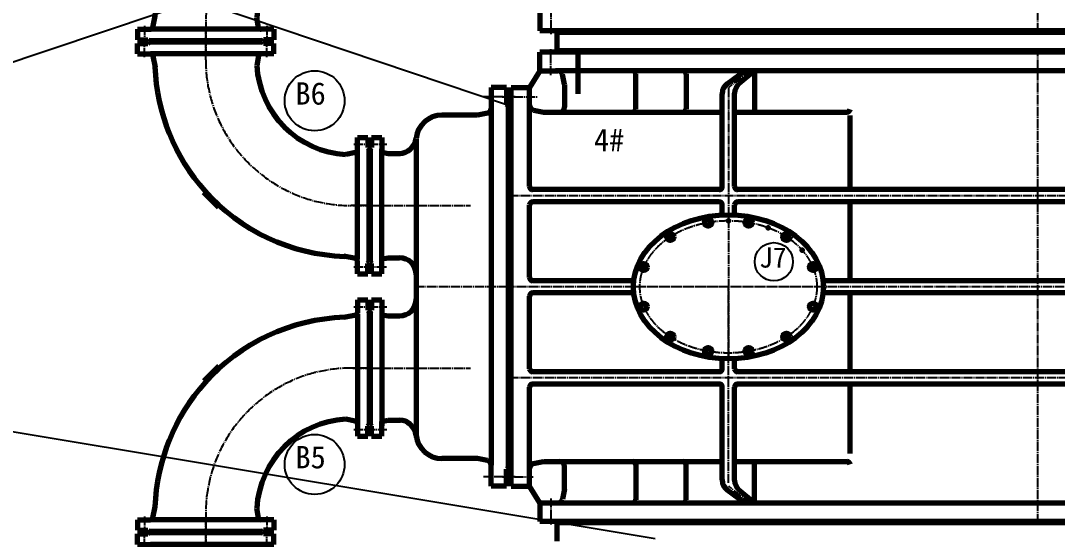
# Model space of a CAD drawing. Header units: millimetres. Extents: x -12040 to 11740, y -16820 to 16820.
# Drawn here: x -8475 to -5092, y -9871 to -8180 of the extents above; entities that cross this region are included whole.
import ezdxf

# ---------------------------------------------------------------- set-up
doc = ezdxf.new("R2010")
doc.units = ezdxf.units.MM
doc.linetypes.add('EB_DASHDOT', pattern=[39, 30, -3, 3, -3])
for name, color, linetype, lineweight in [('CAXA0', 7, 'Continuous', 70), ('CAXA1', 1, 'EB_DASHDOT', 25), ('CAXA3', 7, 'Continuous', 25), ('CAXA4', 3, 'Continuous', 25)]:
    doc.layers.add(name, color=color, linetype=linetype, lineweight=lineweight)
doc.styles.add('TextStyle0', font='SIMFANG.TTF', dxfattribs={"width": 0.931973})
doc.styles.add('UserTxtStyle1', font='SIMFANG.TTF')
doc.styles.add('UserTxtStyle2', font='SIMFANG.TTF')
doc.styles.add('标准', font='SIMFANG.TTF')
doc.dimstyles.new('标准', dxfattribs={"dimscale": 20, "dimtxt": 3.5, "dimasz": 4, "dimexe": 2, "dimexo": 0, "dimtad": 1, "dimdsep": 46, "dimtxsty": '标准', "dimcen": 0, "dimdle": 6, "dimaunit": 1, "dimazin": 2, "dimtfac": 1, "dimtdec": 3, "dimtmove": 0, "dimatfit": 3, "dimfxl": 0, "dimtolj": 1, "dimtzin": 0, "dimarcsym": 0})

# ---------------------------------------------------------------- blocks, each defined once
blk = doc.blocks.new('CAXBLOCK34', base_point=(-5155.2, -9817.6))
at = {"layer": 'CAXA0'}
for p, q in [((-6780.2, -8342.6), (-6780.2, -8282.6)), ((-6730.2, -8282.6), (-6780.2, -8282.6)), ((-3580, -8282.6), (-6726.3, -8282.6)), ((-3585.2, -8277.6), (-6725.2, -8277.6)), ((-6655.2, -8418.5), (-6655.2, -8287.6)), ((-6780.2, -8342.6), (-6814.2, -8397.6)), ((-6780.2, -8342.6), (-6722.3, -8342.6)), ((-3588.1, -8342.6), (-6729.8, -8342.6)), ((-6700.2, -8387.6), (-6706.6, -8355.5)), ((-6700.2, -8387.6), (-6706.6, -8355.5)), ((-6467.2, -8467.6), (-6467.2, -8352.6)), ((-6303.5, -8352.6), (-6303.5, -8467.6)), ((-6111.5, -8342.6), (-6169.1, -8385.6)), ((-6079.8, -8342.6), (-6131, -8385.6)), ((-6079.8, -8342.6), (-6079.8, -8477.6)), ((-6700.2, -8387.6), (-6700.2, -8461.6)), ((-6874.2, -8397.6), (-6814.2, -8397.6)), ((-6874.2, -8452.6), (-6874.2, -8397.6)), ((-6874.2, -8397.6), (-6814.2, -8397.6)), ((-6874.2, -8452.6), (-6874.2, -8397.6)), ((-6814.2, -8455.5), (-6814.2, -8397.6)), ((-6814.2, -8455.5), (-6814.2, -8397.6)), ((-6185.2, -8720.6), (-6185.2, -8417.7)), ((-6145.2, -8720.6), (-6145.2, -8416.3)), ((-6879.2, -8457.6), (-6874.2, -8452.6)), ((-6879.2, -8457.6), (-6874.2, -8452.6)), ((-6879.2, -9637.6), (-6879.2, -8457.6)), ((-6879.2, -9637.6), (-6879.2, -8457.6)), ((-6874.2, -9697.6), (-6874.2, -8452.6)), ((-6814.2, -8720.6), (-6814.2, -8455.5)), ((-6801.4, -8471.2), (-6769.2, -8477.6)), ((-6769.2, -8477.6), (-6716.2, -8477.6)), ((-6716.2, -8477.6), (-6185.2, -8477.6)), ((-6165.7, -8477.6), (-6165.2, -8477.6)), ((-6145.2, -8477.6), (-5778.1, -8477.6)), ((-5768.1, -8730.6), (-5768.1, -8489.1)), ((-6195.2, -8730.6), (-6804.2, -8730.6)), ((-4175.2, -8730.6), (-6135.2, -8730.6)), ((-6814.2, -9017.6), (-6814.2, -8780.6)), ((-6195.2, -8770.6), (-6804.2, -8770.6)), ((-6185.2, -8813.1), (-6185.2, -8780.6)), ((-6145.2, -8813.1), (-6145.2, -8780.6)), ((-4175.2, -8770.6), (-6135.2, -8770.6)), ((-5768.1, -9027.6), (-5768.1, -8770.6)), ((-6474.1, -9027.6), (-6804.2, -9027.6)), ((-4175.2, -9027.6), (-5856.3, -9027.6)), ((-6814.2, -9314.6), (-6814.2, -9077.6)), ((-6474.1, -9067.6), (-6804.2, -9067.6)), ((-4175.2, -9067.6), (-5856.3, -9067.6)), ((-5768.1, -9324.6), (-5768.1, -9067.6)), ((-6185.2, -9314.6), (-6185.2, -9282.1)), ((-6145.2, -9314.6), (-6145.2, -9282.1)), ((-6195.2, -9324.6), (-6804.2, -9324.6)), ((-4175.2, -9324.6), (-6135.2, -9324.6)), ((-6195.2, -9364.6), (-6804.2, -9364.6)), ((-4175.2, -9364.6), (-6135.2, -9364.6)), ((-5768.1, -9591.6), (-5768.1, -9364.6)), ((-6814.2, -9697.6), (-6814.2, -9374.6)), ((-6185.2, -9677.6), (-6185.2, -9374.6)), ((-6145.2, -9679), (-6145.2, -9374.6)), ((-6879.2, -9637.6), (-6874.2, -9642.6)), ((-6801.4, -9624.1), (-6769.2, -9617.6)), ((-6769.2, -9617.6), (-6716.2, -9617.6)), ((-6716.2, -9617.6), (-6185.2, -9617.6)), ((-6700.2, -9707.6), (-6700.2, -9633.6)), ((-6467.2, -9627.6), (-6467.2, -9742.6)), ((-6303.5, -9742.6), (-6303.5, -9627.6)), ((-6145.2, -9617.6), (-5778.1, -9617.6)), ((-6079.8, -9752.6), (-6079.8, -9617.6)), ((-6079.8, -9752.6), (-6079.8, -9617.6)), ((-6874.2, -9697.6), (-6814.2, -9697.6)), ((-6780.2, -9752.6), (-6814.2, -9697.6)), ((-6700.2, -9707.6), (-6706.6, -9739.8)), ((-6700.2, -9707.6), (-6706.6, -9739.8)), ((-6111.5, -9752.6), (-6169.1, -9709.6)), ((-6079.8, -9752.6), (-6131, -9709.6)), ((-6780.2, -9752.6), (-6780.2, -9812.6)), ((-6780.2, -9752.6), (-3581.9, -9752.6)), ((-3580.2, -9812.6), (-6780.2, -9812.6)), ((-3585.2, -9817.6), (-6725.2, -9817.6)), ((-3585.2, -9817.6), (-6725.2, -9817.6))]:
    blk.add_line(p, q, dxfattribs=at)
at = {"layer": 'CAXA0', "linetype": 'EB_DASHDOT', "lineweight": 25}
for p, q in [((-6745.2, -8357.7), (-6745.2, -8272.2)), ((-6903.8, -8427.6), (-6787.4, -8427.6)), ((-6903.8, -8427.6), (-6787.4, -8427.6)), ((-3496.2, -8750.6), (-6879.2, -8750.6)), ((-3431.2, -9047.6), (-6879.2, -9047.6)), ((-6165.2, -9687.2), (-6165.2, -9047.6)), ((-3496.2, -9344.6), (-6879.2, -9344.6)), ((-6902.6, -9667.6), (-6802.3, -9667.6)), ((-6745.2, -9737.6), (-6745.2, -9823.1))]:
    blk.add_line(p, q, dxfattribs=at)
at = {"layer": 'CAXA0'}
for centre in [(-6231.4, -8838.3), (-6099.1, -8838.3), (-6354.9, -8885), (-5975.6, -8885), (-6441.8, -8983), (-5888.7, -8983), (-6441.8, -9112.3), (-5888.7, -9112.3), (-6354.9, -9210.3), (-5975.6, -9210.3), (-6231.4, -9257), (-6099.1, -9257)]:
    blk.add_circle(centre, 11.5, dxfattribs=at)
for centre, radius, start, end in [((-6730.2, -8277.6), 5, 270, 360), ((-6722.3, -8358.6), 16, 11.3099, 90), ((-6477.2, -8352.6), 10, 0, 90), ((-6313.5, -8352.6), 10, 0, 90), ((-6145.2, -8417.7), 40, 126.742, 180), ((-6105.2, -8416.3), 40, 130.059, 180), ((-6798.2, -8455.5), 16, 180, 258.6901), ((-6716.2, -8461.6), 16, 270, 360), ((-6477.2, -8467.6), 10, 270, 360), ((-6313.5, -8467.6), 10, 270, 360), ((-5778.1, -8467.6), 10, 270, 360), ((-6804.2, -8720.6), 10, 180, 270), ((-6195.2, -8720.6), 10, 270, 360), ((-6135.2, -8720.6), 10, 180, 270), ((-6804.2, -8780.6), 10, 90, 180), ((-6195.2, -8780.6), 10, 0, 90), ((-6135.2, -8780.6), 10, 90, 180), ((-6804.2, -9017.6), 10, 180, 270), ((-6804.2, -9077.6), 10, 90, 180), ((-6804.2, -9314.6), 10, 180, 270), ((-6195.2, -9314.6), 10, 270, 360), ((-6135.2, -9314.6), 10, 180, 270), ((-6804.2, -9374.6), 10, 90, 180), ((-6195.2, -9374.6), 10, 0, 90), ((-6135.2, -9374.6), 10, 90, 180), ((-6798.2, -9639.7), 16, 101.3099, 180), ((-6716.2, -9633.6), 16, 0, 90), ((-6477.2, -9627.6), 10, 0, 90), ((-6313.5, -9627.6), 10, 0, 90), ((-5778.1, -9627.6), 10, 0, 90), ((-6145.2, -9677.6), 40, 180, 233.258), ((-6105.2, -9679), 40, 180, 229.941), ((-6722.3, -9736.6), 16, 270, 348.6901), ((-6477.2, -9742.6), 10, 270, 360), ((-6313.5, -9742.6), 10, 270, 360), ((-6730.2, -9817.6), 5, 0, 90)]:
    blk.add_arc(centre, radius, start, end, dxfattribs=at)
blk.add_ellipse((-6165.2, -9047.6), major_axis=(310, 0), ratio=0.758065, dxfattribs=at)
at = {"layer": 'CAXA0', "linetype": 'EB_DASHDOT', "lineweight": 25}
blk.add_rational_spline([(-6165.2, -8832.6), (-6455.2, -8832.6), (-6455.2, -9047.6), (-6455.2, -9262.6), (-6165.2, -9262.6), (-5875.2, -9262.6), (-5875.2, -9047.6)], [1, 0.707106781187, 1, 0.707106781187, 1, 0.707106781187, 1], degree=2, knots=[0, 0, 0, 398.776126, 398.776126, 797.552253, 797.552253, 1196.328379, 1196.328379, 1196.328379], dxfattribs=at)
blk.add_rational_spline([(-5875.2, -9047.6), (-5875.2, -8832.6), (-6165.2, -8832.6)], [1, 0.707106781187, 1], degree=2, dxfattribs=at)
at = {"layer": 'CAXA0', "linetype": 'Continuous', "lineweight": 70}
for p in [(-6165.2, -8832.6), (-6099.1, -8838.3), (-6035, -8855.5), (-5975.6, -8885), (-5924.7, -8927.5), (-5888.7, -8983)]:
    blk.add_point(p, dxfattribs=at)
at = {"layer": 'CAXA1', "linetype": 'EB_DASHDOT', "lineweight": 25}
for p, q in [((-5155.2, -9817.6), (-5155.2, -8277.6)), ((-6092.7, -8340.8), (-6163.9, -8397.2)), ((-6165.2, -8397.5), (-6165.2, -9282.6)), ((-5855.2, -9047.6), (-6475.2, -9047.6)), ((-6092.7, -9754.5), (-6163.9, -9698.1))]:
    blk.add_line(p, q, dxfattribs=at)
blk = doc.blocks.new('CAXBLOCK36', base_point=(-5155.2, -8217.6))
at = {"layer": 'CAXA0'}
for p, q in [((-6780.2, -8152.6), (-6780.2, -8212.6)), ((-3580.2, -8212.6), (-6780.2, -8212.6)), ((-3585.2, -8217.6), (-6725.2, -8217.6)), ((-3585.2, -8217.6), (-6725.2, -8217.6))]:
    blk.add_line(p, q, dxfattribs=at)
at = {"layer": 'CAXA0', "linetype": 'EB_DASHDOT', "lineweight": 25}
blk.add_line((-6745.2, -8137.6), (-6745.2, -8223.1), dxfattribs=at)
at = {"layer": 'CAXA0'}
blk.add_arc((-6730.2, -8217.6), 5, 0, 90, dxfattribs=at)
at = {"layer": 'CAXA1', "linetype": 'EB_DASHDOT', "lineweight": 25}
blk.add_line((-5155.2, -8217.6), (-5155.2, -6677.6), dxfattribs=at)
blk = doc.blocks.new('CAXBLOCK238', base_point=(-6884.2, -8457.6))
at = {"layer": 'CAXA0'}
for p, q in [((-6889.2, -8397.6), (-6939.2, -8397.6)), ((-6939.2, -8397.6), (-6939.2, -9628.9)), ((-6889.2, -8397.6), (-6889.2, -8452.6)), ((-6884.2, -8457.6), (-6889.2, -8452.6)), ((-6884.2, -8457.6), (-6884.2, -9637.6)), ((-6984.2, -8487.6), (-7100, -8487.6)), ((-6951.3, -8481), (-6984.2, -8487.6)), ((-7184.2, -8565.9), (-7184.2, -9539.6)), ((-6984.2, -9607.6), (-7100, -9607.6)), ((-6951.3, -9614.2), (-6984.2, -9607.6)), ((-6939.2, -9697.6), (-6939.2, -9628.9)), ((-6884.2, -9637.6), (-6889.2, -9642.6)), ((-6889.2, -9697.6), (-6889.2, -9642.6)), ((-6889.2, -9697.6), (-6939.2, -9697.6))]:
    blk.add_line(p, q, dxfattribs=at)
at = {"layer": 'CAXA0', "linetype": 'EB_DASHDOT', "lineweight": 25}
for p, q in [((-6861.1, -8427.6), (-6964.9, -8427.6)), ((-7339.6, -8582.6), (-7279.6, -8582.6)), ((-7334.2, -8782.6), (-7007.5, -8782.6)), ((-7350.3, -8982.6), (-7279.6, -8982.6)), ((-7337.8, -9112.6), (-7279.6, -9112.6)), ((-7334.2, -9312.6), (-7007.5, -9312.6)), ((-7348.5, -9512.6), (-7279.6, -9512.6)), ((-6861.1, -9667.6), (-6964.9, -9667.6))]:
    blk.add_line(p, q, dxfattribs=at)
at = {"layer": 'CAXA0', "linetype": 'Continuous', "lineweight": 70}
for p, q in [((-7330.2, -8560.1), (-7296.2, -8560.1)), ((-7330.2, -8560.1), (-7330.2, -8593.6)), ((-7296.2, -8560.1), (-7296.2, -8608.6)), ((-7334.2, -8597.6), (-7330.2, -8593.6)), ((-7334.2, -8597.6), (-7334.2, -8967.6)), ((-7296.2, -9005.1), (-7296.2, -8597)), ((-7296.2, -8608.6), (-7276.2, -8612.6)), ((-7276.2, -8612.6), (-7239.2, -8612.6)), ((-7276.2, -8612.6), (-7235.9, -8612.6)), ((-7296.2, -8956.6), (-7276.2, -8952.6)), ((-7276.2, -8952.6), (-7239.2, -8952.6)), ((-7334.2, -8967.6), (-7330.2, -8971.6)), ((-7330.2, -9005.1), (-7330.2, -8971.6)), ((-7330.2, -9005.1), (-7296.2, -9005.1)), ((-7330.2, -9090.1), (-7296.2, -9090.1)), ((-7330.2, -9090.1), (-7330.2, -9123.6)), ((-7296.2, -9090.1), (-7296.2, -9501.1)), ((-7334.2, -9127.6), (-7330.2, -9123.6)), ((-7334.2, -9127.6), (-7334.2, -9497.6)), ((-7296.2, -9138.6), (-7276.2, -9142.6)), ((-7276.2, -9142.6), (-7239.2, -9142.6)), ((-7334.2, -9497.6), (-7330.2, -9501.6)), ((-7330.2, -9535.1), (-7330.2, -9501.6)), ((-7296.2, -9486.6), (-7276.2, -9482.6)), ((-7296.2, -9535.1), (-7296.2, -9486.6)), ((-7276.2, -9482.6), (-7235.9, -9482.6)), ((-7330.2, -9535.1), (-7296.2, -9535.1))]:
    blk.add_line(p, q, dxfattribs=at)
for centre, radius, start, end in [((-7100, -8572.6), 85, 90, 173.8494), ((-7239.2, -8557.6), 55, 270, 353.8494), ((-7239.2, -9007.6), 55, 0, 90), ((-7239.2, -9087.6), 55, 270, 360), ((-7239.2, -9537.6), 55, 6.1506, 90), ((-7100, -9522.6), 85, 186.1506, 270)]:
    blk.add_arc(centre, radius, start, end, dxfattribs=at)
at = {"layer": 'CAXA0'}
for centre, start, end in [((-6954.2, -8466.3), 281.3099, 0), ((-6954.2, -9628.9), 0, 78.6901)]:
    blk.add_arc(centre, 15, start, end, dxfattribs=at)
at = {"layer": 'CAXA1', "linetype": 'EB_DASHDOT', "lineweight": 25}
blk.add_line((-6884.2, -9047.6), (-7184.2, -9047.6), dxfattribs=at)
blk = doc.blocks.new('CAXBLOCK246', base_point=(-7338.2, -9312.6))
at = {"layer": 'CAXA0'}
for p, q in [((-7376.2, -9090.1), (-7342.2, -9090.1)), ((-7376.2, -9090.1), (-7376.2, -9134)), ((-7342.2, -9090.1), (-7342.2, -9123.6)), ((-7342.2, -9123.6), (-7338.2, -9127.6)), ((-7338.2, -9127.6), (-7338.2, -9497.6)), ((-7381.4, -9139.7), (-7420.1, -9147.4)), ((-7376.2, -9136.3), (-7376.2, -9535.1)), ((-7382.7, -9485.3), (-7413.7, -9479.1)), ((-7342.2, -9501.6), (-7338.2, -9497.6)), ((-7342.2, -9535.1), (-7342.2, -9501.6)), ((-7376.2, -9535.1), (-7342.2, -9535.1)), ((-8043.9, -9801.2), (-8036.4, -9763.7)), ((-7698.5, -9801.2), (-7704.7, -9770.1)), ((-8093.7, -9807.6), (-8093.7, -9841.6)), ((-8093.7, -9807.6), (-8051.8, -9807.6)), ((-7648.7, -9807.6), (-8051.8, -9807.6)), ((-7648.7, -9807.6), (-7648.7, -9841.6)), ((-8093.7, -9841.6), (-8060.2, -9841.6)), ((-8060.2, -9841.6), (-8056.2, -9845.6)), ((-7682.2, -9841.6), (-7686.2, -9845.6)), ((-7648.7, -9841.6), (-7682.2, -9841.6)), ((-7686.2, -9845.6), (-8056.2, -9845.6))]:
    blk.add_line(p, q, dxfattribs=at)
for centre, start, end in [((-7384.2, -9132.1), 281.3099, 360), ((-7384.2, -9493.2), 0, 78.6901), ((-8051.8, -9799.6), 270, 348.6901), ((-7690.7, -9799.6), 191.3099, 270)]:
    blk.add_arc(centre, 8, start, end, dxfattribs=at)
at = {"layer": 'CAXA1'}
for p, q in [((-7387.5, -9112.6), (-7330.9, -9112.6)), ((-7391.2, -9312.6), (-7299.2, -9312.6)), ((-7391.2, -9312.6), (-7299.2, -9312.6)), ((-7387.5, -9512.6), (-7330.9, -9512.6)), ((-8071.2, -9796.3), (-8071.2, -9852.9)), ((-7871.2, -9792.6), (-7871.2, -9881.4)), ((-7671.2, -9796.3), (-7671.2, -9852.9))]:
    blk.add_line(p, q, dxfattribs=at)
at = {"layer": 'CAXA1', "linetype": 'EB_DASHDOT', "lineweight": 25}
blk.add_line((-7855.1, -9328.7), (-7846.7, -9337.2), dxfattribs=at)
at = {"layer": 'CAXA3', "linetype": 'Continuous', "lineweight": 25}
for p, q in [((-7376.2, -9134), (-7376.2, -9138.6)), ((-7376.2, -9138.6), (-7381.4, -9139.7)), ((-7376.2, -9486.6), (-7381.4, -9485.6)), ((-7376.2, -9491.3), (-7376.2, -9486.6))]:
    blk.add_line(p, q, dxfattribs=at)
at = {"layer": 'CAXA3', "linetype": 'Continuous', "lineweight": 70}
for p, q in [((-7828.3, -9306.1), (-7877.8, -9355.6)), ((-7828.3, -9306.1), (-7824.1, -9310.3)), ((-7877.8, -9355.6), (-7873.5, -9359.8))]:
    blk.add_line(p, q, dxfattribs=at)
at = {"layer": 'CAXA3', "linetype": 'EB_DASHDOT', "lineweight": 25}
for p, q in [((-7338.2, -9312.6), (-7396.2, -9312.6)), ((-7871.2, -9787.6), (-7871.2, -9845.6))]:
    blk.add_line(p, q, dxfattribs=at)
at = {"layer": 'CAXA3', "linetype": 'Continuous', "lineweight": 70}
for radius, start, end in [(641, 91.9548, 138.4163), (641, 138.13, 178.0452), (309, 93.2496, 176.7504)]:
    blk.add_arc((-7396.2, -9787.6), radius, start, end, dxfattribs=at)
at = {"layer": 'CAXA3', "linetype": 'EB_DASHDOT', "lineweight": 25}
blk.add_arc((-7396.2, -9787.6), 475, 90, 180, dxfattribs=at)
blk = doc.blocks.new('CAXBLOCK248', base_point=(-7338.2, -7712.7))
at = {"layer": 'CAXA0'}
for p, q in [((-7376.2, -7490.2), (-7342.2, -7490.2)), ((-7376.2, -7490.2), (-7376.2, -7534)), ((-7342.2, -7490.2), (-7342.2, -7523.7)), ((-7381.4, -7539.7), (-7420.1, -7547.5)), ((-7376.2, -7536.3), (-7376.2, -7935.2)), ((-7342.2, -7523.7), (-7338.2, -7527.7)), ((-7338.2, -7527.7), (-7338.2, -7897.7)), ((-7382.7, -7885.4), (-7413.7, -7879.2)), ((-7342.2, -7901.7), (-7338.2, -7897.7)), ((-7342.2, -7935.2), (-7342.2, -7901.7)), ((-7376.2, -7935.2), (-7342.2, -7935.2)), ((-8043.9, -8201.2), (-8036.4, -8163.8)), ((-7698.5, -8201.2), (-7704.7, -8170.2)), ((-8093.7, -8207.7), (-8093.7, -8241.7)), ((-8093.7, -8207.7), (-8051.8, -8207.7)), ((-7648.7, -8207.7), (-8051.8, -8207.7)), ((-7648.7, -8207.7), (-7648.7, -8241.7)), ((-8093.7, -8241.7), (-8060.2, -8241.7)), ((-8060.2, -8241.7), (-8056.2, -8245.7)), ((-7686.2, -8245.7), (-8056.2, -8245.7)), ((-7682.2, -8241.7), (-7686.2, -8245.7)), ((-7648.7, -8241.7), (-7682.2, -8241.7))]:
    blk.add_line(p, q, dxfattribs=at)
for centre, start, end in [((-7384.2, -7532.1), 281.3099, 360), ((-7384.2, -7893.2), 0, 78.6901), ((-8051.8, -8199.7), 270, 348.6901), ((-7690.7, -8199.7), 191.3099, 270)]:
    blk.add_arc(centre, 8, start, end, dxfattribs=at)
at = {"layer": 'CAXA1'}
for p, q in [((-7387.5, -7512.7), (-7330.9, -7512.7)), ((-7391.2, -7712.7), (-7299.2, -7712.7)), ((-7391.2, -7712.7), (-7299.2, -7712.7)), ((-7387.5, -7912.7), (-7330.9, -7912.7)), ((-8071.2, -8196.4), (-8071.2, -8253)), ((-7871.2, -8192.7), (-7871.2, -8281.5)), ((-7671.2, -8196.4), (-7671.2, -8253))]:
    blk.add_line(p, q, dxfattribs=at)
at = {"layer": 'CAXA1', "linetype": 'EB_DASHDOT', "lineweight": 25}
blk.add_line((-7855.1, -7728.8), (-7846.7, -7737.2), dxfattribs=at)
at = {"layer": 'CAXA3', "linetype": 'Continuous', "lineweight": 25}
for p, q in [((-7376.2, -7538.7), (-7381.4, -7539.7)), ((-7376.2, -7534), (-7376.2, -7538.7)), ((-7376.2, -7886.7), (-7381.4, -7885.6)), ((-7376.2, -7891.4), (-7376.2, -7886.7))]:
    blk.add_line(p, q, dxfattribs=at)
at = {"layer": 'CAXA3', "linetype": 'Continuous', "lineweight": 70}
for p, q in [((-7828.3, -7706.1), (-7877.8, -7755.6)), ((-7828.3, -7706.1), (-7824.1, -7710.3)), ((-7877.8, -7755.6), (-7873.5, -7759.8))]:
    blk.add_line(p, q, dxfattribs=at)
at = {"layer": 'CAXA3', "linetype": 'EB_DASHDOT', "lineweight": 25}
for p, q in [((-7338.2, -7712.7), (-7396.2, -7712.7)), ((-7871.2, -8187.7), (-7871.2, -8245.7))]:
    blk.add_line(p, q, dxfattribs=at)
at = {"layer": 'CAXA3', "linetype": 'Continuous', "lineweight": 70}
for radius, start, end in [(641, 91.9548, 138.4163), (641, 138.13, 178.0452), (309, 93.2496, 176.7504)]:
    blk.add_arc((-7396.2, -8187.7), radius, start, end, dxfattribs=at)
at = {"layer": 'CAXA3', "linetype": 'EB_DASHDOT', "lineweight": 25}
blk.add_arc((-7396.2, -8187.7), 475, 90, 180, dxfattribs=at)
blk = doc.blocks.new('CAXBLOCK251', base_point=(-7338.2, -8782.6))
at = {"layer": 'CAXA0'}
for p, q in [((-8093.7, -8287.6), (-8093.7, -8253.6)), ((-8093.7, -8253.6), (-8060.2, -8253.6)), ((-8060.2, -8253.6), (-8056.2, -8249.6)), ((-7686.2, -8249.6), (-8056.2, -8249.6)), ((-7682.2, -8253.6), (-7686.2, -8249.6)), ((-7648.7, -8253.6), (-7682.2, -8253.6)), ((-7648.7, -8287.6), (-7648.7, -8253.6)), ((-8093.7, -8287.6), (-8051.8, -8287.6)), ((-7648.7, -8287.6), (-8051.8, -8287.6)), ((-8043.9, -8294.1), (-8036.4, -8331.5)), ((-7698.5, -8294.1), (-7704.7, -8325.1)), ((-7376.2, -8560.1), (-7342.2, -8560.1)), ((-7376.2, -8959), (-7376.2, -8560.1)), ((-7342.2, -8560.1), (-7342.2, -8593.6)), ((-7382.7, -8609.9), (-7413.7, -8616.1)), ((-7342.2, -8593.6), (-7338.2, -8597.6)), ((-7338.2, -8967.6), (-7338.2, -8597.6)), ((-7381.4, -8955.6), (-7420.1, -8947.9)), ((-7376.2, -9005.1), (-7376.2, -8961.3)), ((-7342.2, -8971.6), (-7338.2, -8967.6)), ((-7342.2, -9005.1), (-7342.2, -8971.6)), ((-7376.2, -9005.1), (-7342.2, -9005.1))]:
    blk.add_line(p, q, dxfattribs=at)
for centre, start, end in [((-8051.8, -8295.6), 11.3099, 90), ((-7690.7, -8295.6), 90, 168.6901), ((-7384.2, -8602.1), 281.3099, 360), ((-7384.2, -8963.2), 0, 78.6901)]:
    blk.add_arc(centre, 8, start, end, dxfattribs=at)
at = {"layer": 'CAXA1'}
for p, q in [((-7871.2, -8302.6), (-7871.2, -8213.8)), ((-8071.2, -8298.9), (-8071.2, -8242.4)), ((-7671.2, -8298.9), (-7671.2, -8242.4)), ((-7387.5, -8582.6), (-7330.9, -8582.6)), ((-7391.2, -8782.6), (-7299.2, -8782.6)), ((-7391.2, -8782.6), (-7299.2, -8782.6)), ((-7387.5, -8982.6), (-7330.9, -8982.6))]:
    blk.add_line(p, q, dxfattribs=at)
at = {"layer": 'CAXA1', "linetype": 'EB_DASHDOT', "lineweight": 25}
blk.add_line((-7855.1, -8766.5), (-7846.7, -8758.1), dxfattribs=at)
at = {"layer": 'CAXA3', "linetype": 'EB_DASHDOT', "lineweight": 25}
for p, q in [((-7871.2, -8307.6), (-7871.2, -8249.6)), ((-7338.2, -8782.6), (-7396.2, -8782.6))]:
    blk.add_line(p, q, dxfattribs=at)
at = {"layer": 'CAXA3', "linetype": 'Continuous', "lineweight": 25}
for p, q in [((-7376.2, -8608.6), (-7381.4, -8609.7)), ((-7376.2, -8604), (-7376.2, -8608.6)), ((-7376.2, -8956.6), (-7381.4, -8955.6)), ((-7376.2, -8961.3), (-7376.2, -8956.6))]:
    blk.add_line(p, q, dxfattribs=at)
at = {"layer": 'CAXA3', "linetype": 'Continuous', "lineweight": 70}
for p, q in [((-7877.8, -8739.7), (-7873.5, -8735.5)), ((-7828.3, -8789.2), (-7877.8, -8739.7)), ((-7828.3, -8789.2), (-7824.1, -8785))]:
    blk.add_line(p, q, dxfattribs=at)
at = {"layer": 'CAXA3', "linetype": 'EB_DASHDOT', "lineweight": 25}
blk.add_arc((-7396.2, -8307.6), 475, 180, 270, dxfattribs=at)
at = {"layer": 'CAXA3', "linetype": 'Continuous', "lineweight": 70}
for radius, start, end in [(641, 181.9548, 221.87), (309, 183.2496, 266.7504), (641, 221.5837, 268.0452)]:
    blk.add_arc((-7396.2, -8307.6), radius, start, end, dxfattribs=at)
blk = doc.blocks.new('CAXBLOCK252', base_point=(-7338.2, -10382.6))
at = {"layer": 'CAXA0'}
for p, q in [((-8093.7, -9887.6), (-8093.7, -9853.6)), ((-8093.7, -9853.6), (-8060.2, -9853.6)), ((-8060.2, -9853.6), (-8056.2, -9849.6)), ((-7686.2, -9849.6), (-8056.2, -9849.6)), ((-7682.2, -9853.6), (-7686.2, -9849.6)), ((-7648.7, -9853.6), (-7682.2, -9853.6)), ((-7648.7, -9887.6), (-7648.7, -9853.6)), ((-8093.7, -9887.6), (-8051.8, -9887.6)), ((-7648.7, -9887.6), (-8051.8, -9887.6)), ((-8043.9, -9894.1), (-8036.4, -9931.5)), ((-7698.5, -9894.1), (-7704.7, -9925.1)), ((-7376.2, -10160.1), (-7342.2, -10160.1)), ((-7376.2, -10559), (-7376.2, -10160.1)), ((-7342.2, -10160.1), (-7342.2, -10193.6)), ((-7382.7, -10209.9), (-7413.7, -10216.1)), ((-7342.2, -10193.6), (-7338.2, -10197.6)), ((-7338.2, -10567.6), (-7338.2, -10197.6)), ((-7381.4, -10555.6), (-7420.1, -10547.9)), ((-7376.2, -10605.1), (-7376.2, -10561.3)), ((-7342.2, -10571.6), (-7338.2, -10567.6)), ((-7342.2, -10605.1), (-7342.2, -10571.6)), ((-7376.2, -10605.1), (-7342.2, -10605.1))]:
    blk.add_line(p, q, dxfattribs=at)
for centre, start, end in [((-8051.8, -9895.6), 11.3099, 90), ((-7690.7, -9895.6), 90, 168.6901), ((-7384.2, -10202.1), 281.3099, 360), ((-7384.2, -10563.2), 0, 78.6901)]:
    blk.add_arc(centre, 8, start, end, dxfattribs=at)
at = {"layer": 'CAXA1'}
for p, q in [((-8071.2, -9898.9), (-8071.2, -9842.4)), ((-7871.2, -9902.6), (-7871.2, -9813.8)), ((-7671.2, -9898.9), (-7671.2, -9842.4)), ((-7387.5, -10182.6), (-7330.9, -10182.6)), ((-7391.2, -10382.6), (-7299.2, -10382.6)), ((-7391.2, -10382.6), (-7299.2, -10382.6)), ((-7387.5, -10582.6), (-7330.9, -10582.6))]:
    blk.add_line(p, q, dxfattribs=at)
at = {"layer": 'CAXA1', "linetype": 'EB_DASHDOT', "lineweight": 25}
blk.add_line((-7855.1, -10366.5), (-7846.7, -10358.1), dxfattribs=at)
at = {"layer": 'CAXA3', "linetype": 'EB_DASHDOT', "lineweight": 25}
for p, q in [((-7871.2, -9907.6), (-7871.2, -9849.6)), ((-7338.2, -10382.6), (-7396.2, -10382.6))]:
    blk.add_line(p, q, dxfattribs=at)
at = {"layer": 'CAXA3', "linetype": 'Continuous', "lineweight": 25}
for p, q in [((-7376.2, -10208.6), (-7381.4, -10209.7)), ((-7376.2, -10204), (-7376.2, -10208.6)), ((-7376.2, -10556.6), (-7381.4, -10555.6)), ((-7376.2, -10561.3), (-7376.2, -10556.6))]:
    blk.add_line(p, q, dxfattribs=at)
at = {"layer": 'CAXA3', "linetype": 'Continuous', "lineweight": 70}
for p, q in [((-7877.8, -10339.7), (-7873.5, -10335.5)), ((-7828.3, -10389.2), (-7877.8, -10339.7)), ((-7828.3, -10389.2), (-7824.1, -10385))]:
    blk.add_line(p, q, dxfattribs=at)
at = {"layer": 'CAXA3', "linetype": 'EB_DASHDOT', "lineweight": 25}
blk.add_arc((-7396.2, -9907.6), 475, 180, 270, dxfattribs=at)
at = {"layer": 'CAXA3', "linetype": 'Continuous', "lineweight": 70}
for radius, start, end in [(641, 181.9548, 221.87), (309, 183.2496, 266.7504), (641, 221.5837, 268.0452)]:
    blk.add_arc((-7396.2, -9907.6), radius, start, end, dxfattribs=at)
blk = doc.blocks.new('*CAXBLOCK272273')
at = {"layer": 'CAXA4', "linetype": 'Continuous', "lineweight": 25}
for points in [[(-9366, -1622.6), (-9376, -1702.6), (-9356, -1702.6)], [(-9366, -14137.6), (-9376, -14057.6), (-9356, -14057.6)]]:
    blk.add_hatch(color=0, dxfattribs=at).paths.add_polyline_path(points, flags=0)
at = {"layer": 'CAXA4', "color": 0, "linetype": 'Continuous', "lineweight": 25}
for p, q in [((-8424.1, -1622.6), (-9406, -1622.6)), ((-9366, -1622.6), (-9366, -14137.6)), ((-6885.2, -14137.6), (-9406, -14137.6))]:
    blk.add_line(p, q, dxfattribs=at)
at = {"layer": 'CAXA4', "color": 0, "linetype": 'Continuous', "lineweight": 25, "insert": (-9506, -8006.6), "char_height": 72.993, "attachment_point": 1, "rotation": 90, "style": 'UserTxtStyle2'}
blk.add_mtext('\\fFangSong_GB2312|b0|i0|p34;12515', dxfattribs=at)
blk = doc.blocks.new('CAXBLOCK388', base_point=(-10241.8, -9277.7))
at = {"layer": 'CAXA0', "linetype": 'Continuous', "lineweight": 25}
blk.add_hatch(color=0, dxfattribs=at).paths.add_polyline_path([(-6404.3, -9869.4), (-6404.3, -9869.3), (-6404.3, -9869.3), (-6404.3, -9869.2), (-6404.4, -9869.1), (-6404.4, -9869.1), (-6404.5, -9869), (-6404.5, -9869), (-6404.6, -9868.9), (-6404.7, -9868.9), (-6404.8, -9868.9), (-6404.8, -9868.9), (-6404.9, -9868.9), (-6405, -9869), (-6405.1, -9869), (-6405.1, -9869.1), (-6405.2, -9869.1), (-6405.2, -9869.2), (-6405.2, -9869.3), (-6405.3, -9869.3), (-6405.3, -9869.4), (-6405.3, -9869.5), (-6405.2, -9869.6), (-6405.2, -9869.6), (-6405.2, -9869.7), (-6405.1, -9869.8), (-6405.1, -9869.8), (-6405, -9869.9), (-6404.9, -9869.9), (-6404.8, -9869.9), (-6404.8, -9869.9), (-6404.7, -9869.9), (-6404.6, -9869.9), (-6404.5, -9869.9), (-6404.5, -9869.8), (-6404.4, -9869.8), (-6404.4, -9869.7), (-6404.3, -9869.6), (-6404.3, -9869.6), (-6404.3, -9869.5)], flags=0)
at = {"layer": 'CAXA0', "color": 0, "linetype": 'Continuous', "lineweight": 25}
blk.add_line((-6404.8, -9869.4), (-9961.8, -9277.7), dxfattribs=at)
blk = doc.blocks.new('CAXBLOCK387', base_point=(-6404.8, -9869.4))
at = {"layer": 'CAXA0', "color": 0, "linetype": 'ByBlock', "lineweight": -2}
blk.add_blockref('CAXBLOCK388', (-10241.8, -9277.7), dxfattribs=at)
blk = doc.blocks.new('CAXBLOCK390', base_point=(-10161.8, -7418.4))
at = {"layer": 'CAXA0', "linetype": 'Continuous', "lineweight": 25}
blk.add_hatch(color=0, dxfattribs=at).paths.add_polyline_path([(-6869.2, -8457.6), (-6869.3, -8456.1), (-6869.7, -8454.5), (-6870.3, -8453.1), (-6871.1, -8451.8), (-6872.1, -8450.6), (-6873.3, -8449.5), (-6874.7, -8448.7), (-6876.1, -8448.1), (-6877.7, -8447.8), (-6879.2, -8447.6), (-6880.8, -8447.8), (-6882.3, -8448.1), (-6883.8, -8448.7), (-6885.1, -8449.5), (-6886.3, -8450.6), (-6887.3, -8451.8), (-6888.1, -8453.1), (-6888.7, -8454.5), (-6889.1, -8456.1), (-6889.2, -8457.6), (-6889.1, -8459.2), (-6888.7, -8460.7), (-6888.1, -8462.2), (-6887.3, -8463.5), (-6886.3, -8464.7), (-6885.1, -8465.7), (-6883.8, -8466.5), (-6882.3, -8467.1), (-6880.8, -8467.5), (-6879.2, -8467.6), (-6877.7, -8467.5), (-6876.1, -8467.1), (-6874.7, -8466.5), (-6873.3, -8465.7), (-6872.1, -8464.7), (-6871.1, -8463.5), (-6870.3, -8462.2), (-6869.7, -8460.7), (-6869.3, -8459.2)], flags=0)
at = {"layer": 'CAXA0', "color": 0, "linetype": 'Continuous', "lineweight": 25}
for p, q in [((-9961.8, -7418.4), (-10161.8, -7418.4)), ((-6879.2, -8457.6), (-9961.8, -7418.4))]:
    blk.add_line(p, q, dxfattribs=at)
at = {"layer": 'CAXA0', "color": 0, "linetype": 'Continuous', "lineweight": 25, "insert": (-10130.3, -7270.7), "char_height": 100, "attachment_point": 1, "style": 'TextStyle0'}
blk.add_mtext('\\fFangSong_GB2312|b0|i0|p34;16', dxfattribs=at)
blk = doc.blocks.new('CAXBLOCK391', base_point=(-10161.8, -7218.4))
at = {"layer": 'CAXA0', "color": 0, "linetype": 'Continuous', "lineweight": 25}
for p, q in [((-9961.8, -7218.4), (-10161.8, -7218.4)), ((-9961.8, -7418.4), (-9961.8, -7218.4))]:
    blk.add_line(p, q, dxfattribs=at)
at = {"layer": 'CAXA0', "color": 0, "linetype": 'Continuous', "lineweight": 25, "insert": (-10130.3, -7070.7), "char_height": 100, "attachment_point": 1, "style": 'TextStyle0'}
blk.add_mtext('\\fFangSong_GB2312|b0|i0|p34;17', dxfattribs=at)
blk = doc.blocks.new('CAXBLOCK392', base_point=(-10161.8, -7018.4))
at = {"layer": 'CAXA0', "color": 0, "linetype": 'Continuous', "lineweight": 25}
for p, q in [((-9961.8, -7018.4), (-10161.8, -7018.4)), ((-9961.8, -7218.4), (-9961.8, -7018.4))]:
    blk.add_line(p, q, dxfattribs=at)
at = {"layer": 'CAXA0', "color": 0, "linetype": 'Continuous', "lineweight": 25, "insert": (-10130.3, -6870.7), "char_height": 100, "attachment_point": 1, "style": 'TextStyle0'}
blk.add_mtext('\\fFangSong_GB2312|b0|i0|p34;18', dxfattribs=at)
blk = doc.blocks.new('CAXBLOCK389', base_point=(-6879.2, -8457.6))
at = {"layer": 'CAXA0', "color": 0, "linetype": 'ByBlock', "lineweight": -2}
for name, p in [('CAXBLOCK392', (-10161.8, -7018.4)), ('CAXBLOCK391', (-10161.8, -7218.4)), ('CAXBLOCK390', (-10161.8, -7418.4))]:
    blk.add_blockref(name, p, dxfattribs=at)
blk = doc.blocks.new('CAXBLOCK481', base_point=(-10161.8, -8806.1))
at = {"layer": 'CAXA0', "color": 0, "linetype": 'Continuous', "lineweight": 25}
blk.add_line((-6115.2, -7513.5), (-9961.8, -8806.1), dxfattribs=at)
blk = doc.blocks.new('CAXBLOCK480', base_point=(-6115.2, -7513.5))
at = {"layer": 'CAXA0', "color": 0, "linetype": 'Continuous', "lineweight": 70}
blk.add_blockref('CAXBLOCK481', (-10161.8, -8806.1), dxfattribs=at)

msp = doc.modelspace()

# ---------------------------------------------------------------- linework, layer by layer
at = {"layer": 'CAXA0'}
for p, q in [((-6725.221, -8217.632), (-6725.221, -8277.632)), ((-6725.221, -9817.632), (-6725.221, -9877.632))]:
    msp.add_line(p, q, dxfattribs=at)
at = {"layer": 'CAXA3', "linetype": 'Continuous', "lineweight": 25}
for centre, radius in [((-7515.718, -8440.627), 97.705), ((-6016.845, -8965.916), 62.437), ((-7515.718, -9627.009), 97.705)]:
    msp.add_circle(centre, radius, dxfattribs=at)

# ---------------------------------------------------------------- block references
at = {"layer": 'CAXA0'}
for name, p in [('CAXBLOCK36', (-5155.221, -8217.632)), ('CAXBLOCK34', (-5155.221, -9817.632))]:
    msp.add_blockref(name, p, dxfattribs=at)
at = {"layer": 'CAXA0', "linetype": 'Continuous', "lineweight": 25}
for name, p in [('CAXBLOCK389', (-6879.221, -8457.632)), ('CAXBLOCK480', (-6115.226, -7513.52)), ('CAXBLOCK248', (-7338.221, -7712.675)), ('CAXBLOCK251', (-7338.221, -8782.632)), ('CAXBLOCK238', (-6884.221, -8457.632)), ('CAXBLOCK246', (-7338.221, -9312.632)), ('CAXBLOCK387', (-6404.771, -9869.423)), ('CAXBLOCK252', (-7338.221, -10382.632))]:
    msp.add_blockref(name, p, dxfattribs=at)

# ---------------------------------------------------------------- texts
at = {"layer": 'CAXA4', "linetype": 'Continuous', "lineweight": 25, "attachment_point": 1, "style": 'UserTxtStyle1'}
for s, insert, char_height in [('\\fFangSong_GB2312|b0|i0|p34;B6', (-7578.63, -8380.4), 72.9927), ('\\fFangSong_GB2312|b0|i0|p34;4#', (-6604.151, -8532.305), 72.9927), ('\\fFangSong_GB2312|b0|i0|p34;J7', (-6065.07, -8919.21), 65.69343), ('\\fFangSong_GB2312|b0|i0|p34;B5', (-7578.63, -9566.782), 72.9927)]:
    msp.add_mtext(s, dxfattribs=dict(at, insert=insert, char_height=char_height))

# ---------------------------------------------------------------- dimensions: what is measured, and where the dimension line sits
at = {"layer": 'CAXA4', "linetype": 'Continuous', "lineweight": 25}
dim = msp.add_linear_dim(base=(-9365.959, -13943.5), p1=(-8424.147, -1622.632), p2=(-6885.221, -14137.632), angle=90, text='\\fFangSong_GB2312;12515', dimstyle='标准', dxfattribs=at)
dim.commit()
dim.dimension.update_dxf_attribs({"geometry": '*CAXBLOCK272273', "text_midpoint": (-9455.959, -7880.132)})

doc.saveas('drawing.dxf')
